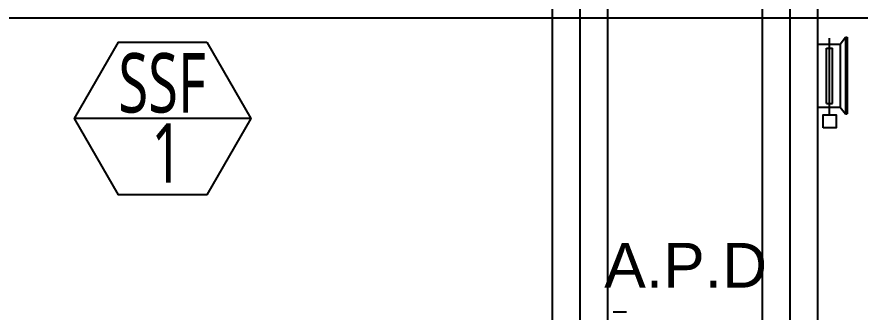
# Model space of a CAD drawing. Header units: millimetres. Extents: x 8533 to 164433, y 5768 to 115327.
# Drawn here: x 75945 to 83297, y 22851 to 25425 of the extents above; entities that cross this region are included whole.
import ezdxf
from ezdxf.enums import TextEntityAlignment as Align

# ---------------------------------------------------------------- set-up
doc = ezdxf.new("R2010")
doc.units = ezdxf.units.MM
doc.header["$LTSCALE"] = 250
for name, color, linetype in [('ARC', 8, 'Continuous'), ('OUT', 4, 'Continuous'), ('p', 3, 'Continuous'), ('st', 4, 'Continuous'), ('text', 3, 'Continuous')]:
    doc.layers.add(name, color=color, linetype=linetype)
doc.styles.get("Standard").update_dxf_attribs({"font": ''})
doc.styles.add('STYLE1', font='arial.ttf')
doc.styles.get('Standard').set_extended_font_data('Malgun Gothic')

msp = doc.modelspace()

# ---------------------------------------------------------------- linework, layer by layer
at = {"layer": 'ARC'}
msp.add_line((19210.6, 25415.1), (124753.6, 25415.1), dxfattribs=at)
at = {"layer": 'OUT'}
for p, q in [((83031.4, 24572), (83031.4, 25240.2)), ((83123.6, 25188.2), (83168.3, 25248)), ((83168.3, 25248), (83183.9, 25248)), ((83168.3, 25248), (83168.3, 24579.8)), ((83183.9, 25248), (83183.9, 24579.8)), ((82927.3, 25188.2), (83123.6, 25188.2)), ((83005.4, 24668.2), (83005.4, 25151.8)), ((83005.4, 25151.8), (83057.4, 25151.8)), ((83057.4, 24668.2), (83057.4, 25151.8)), ((83123.6, 25188.2), (83123.6, 24637)), ((82927.3, 24637), (83123.6, 24637)), ((83005.4, 24668.2), (83057.4, 24668.2)), ((83123.6, 24637), (83168.3, 24579.8)), ((83168.3, 24579.8), (83183.9, 24579.8))]:
    msp.add_line(p, q, dxfattribs=at)
at = {"layer": 'OUT', "color": 1, "linetype": 'Continuous'}
msp.add_line((77983.8, 24538.3, 0), (76447.8, 24538.3, 0), dxfattribs=at)
at = {"layer": 'OUT', "color": 1, "linetype": 'Continuous', "elevation": 0}
msp.add_lwpolyline([(77599.8, 25203.5), (77983.8, 24538.3), (77599.8, 23873.2), (76831.8, 23873.2), (76447.8, 24538.3), (76831.8, 25203.5)], close=True, dxfattribs=at)
at = {"layer": 'OUT', "elevation": 0}
msp.add_lwpolyline([(82973.6, 24456.5), (82973.6, 24572), (83089.2, 24572), (83089.2, 24456.5)], close=True, dxfattribs=at)
at = {"layer": 'OUT'}
msp.add_lwpolyline([(81258.7, 22851), (81143.1, 22851)], dxfattribs=at)
at = {"layer": 'p', "color": 4, "linetype": 'Continuous'}
for p, q in [((82446.7, 16846.5), (82446.7, 94152.9)), ((82927.3, 16846.5), (82927.3, 93679)), ((80616.2, 15017.4), (80616.2, 91125.6)), ((81096.9, 15017.4), (81096.9, 91125.6))]:
    msp.add_line(p, q, dxfattribs=at)
at = {"layer": 'p', "color": 1}
for p, q in [((82687, 16846.5), (82687, 93916)), ((80856.5, 15017.4), (80856.5, 91125.6))]:
    msp.add_line(p, q, dxfattribs=at)

# ---------------------------------------------------------------- texts
at = {"layer": 'st', "color": 2, "style": 'STYLE1'}
msp.add_text('A.P.D', height=389.35, dxfattribs=at).set_placement((81066, 23064.6))
at = {"layer": 'text', "width": 0.7}
for s, p in [('SSF', (77212, 24590.6, 0)), ('1', (77252.1, 23978.6, 0))]:
    msp.add_text(s, height=518.4, dxfattribs=at).set_placement(p, align=Align.CENTER)

doc.saveas('drawing.dxf')
